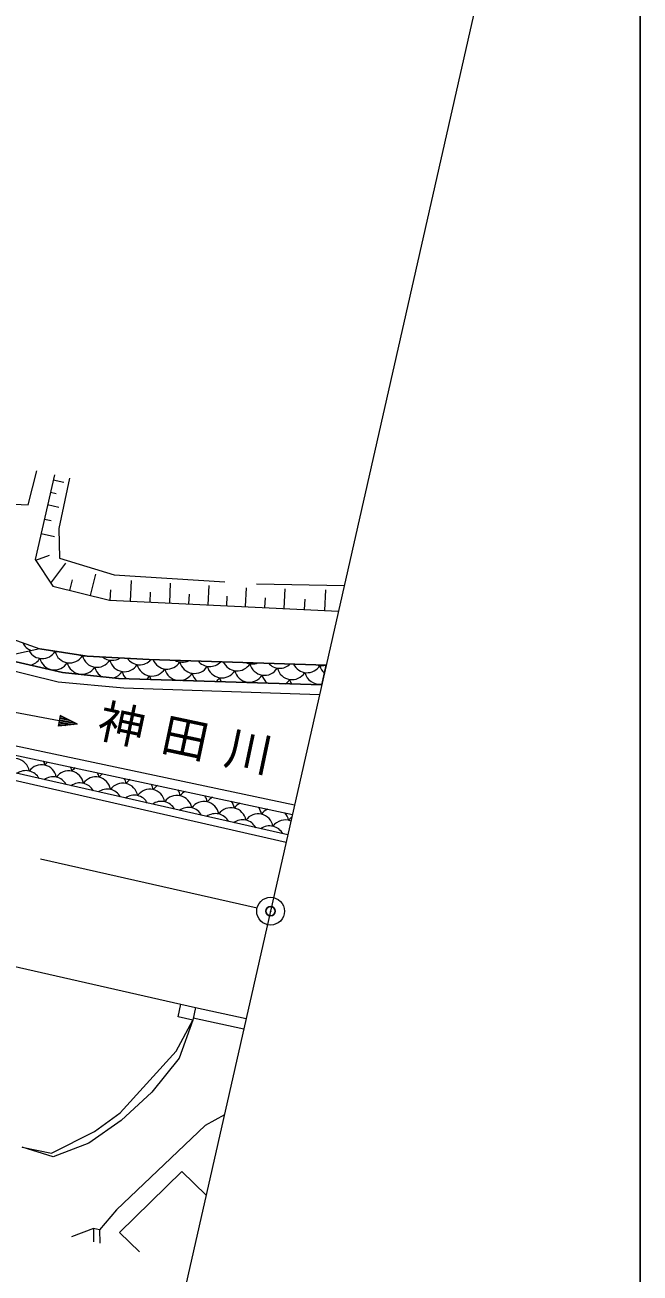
# Model space of a CAD drawing. Units: millimetres, scale not verified. Extents: x 40000 to 680000, y 20000 to 380000.
# Drawn here: x 545774 to 579000, y 247724 to 315119 of the extents above; entities that cross this region are included whole.
import ezdxf

# ---------------------------------------------------------------- set-up
doc = ezdxf.new("R2010")
doc.units = ezdxf.units.MM
doc.header["$LTSCALE"] = 1000
doc.header["$PDMODE"] = 32
doc.header["$PDSIZE"] = 500
doc.linetypes.add('CHAIN', pattern=[18.5, 12, -1.5, 3.5, -1.5])
doc.linetypes.add('DASHED_SPACED', pattern=[12, 6, -6])
for name, color, linetype, lineweight in [('M-BGD', 7, 'Continuous', 13), ('M-BMK', 2, 'CHAIN', 13), ('M-BMK-OTRS', 5, 'Continuous', 13), ('M-TTL-BAND', 7, 'Continuous', 25)]:
    doc.layers.add(name, color=color, linetype=linetype, lineweight=lineweight)
doc.layers.add('M-OTRS', color=6, linetype='Continuous')
doc.styles.add('ＭＳ ゴシック', font='')
doc.styles.get('ＭＳ ゴシック').set_extended_font_data('MS Gothic')

msp = doc.modelspace()

# ---------------------------------------------------------------- linework, layer by layer
at = {"layer": 'M-BGD', "linetype": 'DASHED_SPACED'}
for p, q in [((545955, 289201), (546415, 291039)), ((554869, 261509), (557601, 260912)), ((554994, 262065), (557729, 261477))]:
    msp.add_line(p, q, dxfattribs=at)
at = {"layer": 'M-BGD'}
for p, q in [((547305, 290563), (547882, 290433)), ((547153, 289890), (547452, 289822)), ((547000, 289216), (547599, 289081)), ((546825, 288441), (547188, 288360)), ((546650, 287667), (547375, 287503)), ((546358, 286223), (547100, 286488)), ((547172, 284978), (547974, 286052)), ((548205, 284584), (548345, 285162)), ((549324, 284312), (549605, 285468)), ((551469, 284010), (551522, 285119)), ((550382, 284063), (550409, 284617)), ((552531, 283959), (552557, 284497)), ((553592, 283907), (553645, 284985)), ((555668, 283807), (555718, 284854)), ((557695, 283708), (557745, 284726)), ((559784, 283607), (559835, 284663)), ((561975, 283501), (562029, 284621)), ((554630, 283857), (554655, 284381)), ((556682, 283758), (556706, 284266)), ((558740, 283658), (558765, 284186)), ((560879, 283554), (560907, 284114)), ((547621, 277542), (545226, 277985)), ((547676, 277837), (547567, 277247)), ((547654, 277719), (548047, 277646)), ((547862, 277742), (547665, 277778)), ((548605, 277360), (547676, 277837)), ((548605, 277360), (547567, 277247)), ((547774, 277270), (547578, 277306)), ((547589, 277365), (547982, 277292)), ((548190, 277315), (547600, 277424)), ((547610, 277483), (548397, 277338)), ((548605, 277360), (547621, 277542)), ((547632, 277601), (548419, 277456)), ((548233, 277551), (547643, 277660)), ((521724, 269590), (554203, 262244)), ((549479, 250138), (549482, 249412)), ((549806, 250059), (549828, 249336))]:
    msp.add_line(p, q, dxfattribs=at)
for points in [[(559880, 270969), (529410, 277912), (527345, 279478), (526114, 281631), (517873, 297308)], [(519147, 297028), (527799, 280984), (529022, 279588), (529735, 279154), (530854, 278764), (560226, 272492)], [(519808, 296883), (528235, 281233), (529098, 280215), (530004, 279588), (531004, 279213), (560343, 273011)], [(524187, 295921), (525672, 293241), (527234, 290956), (529921, 287893), (532330, 285767), (535099, 283854), (537580, 282765), (544275, 280456), (547563, 279654), (551116, 279318), (561691, 278956)], [(561810, 279481), (550822, 279831), (547802, 280148), (544345, 280950), (537507, 283355), (535200, 284365), (532607, 286159), (530086, 288418), (527637, 291268), (525911, 293884), (524827, 295781)], [(526193, 295481), (527067, 293913), (528473, 291828), (530838, 289038), (533060, 287095), (535675, 285320), (546573, 281436), (549129, 281029), (552479, 280859), (562053, 280553)], [(530790, 294471), (531807, 292756), (534734, 289819), (538231, 287667), (541763, 286086), (543076, 286459), (542896, 289354), (545955, 289201)], [(547365, 290831), (546332, 286261), (547283, 284808), (550340, 284065), (562713, 283465)], [(559974, 271381), (529661, 278254), (528681, 278965), (527576, 279985), (525884, 283060)], [(556546, 256258), (555506, 255692), (550722, 251143), (549806, 250059), (549479, 250138), (548283, 249676)], [(551958, 248868), (550888, 249911), (554256, 253212), (555562, 251921)]]:
    msp.add_lwpolyline(points, dxfattribs=at)
at = {"layer": 'M-BGD', "linetype": 'DASHED_SPACED'}
msp.add_lwpolyline([(548184, 290651), (547611, 287926), (547635, 286330), (550590, 285428), (558290, 284942), (563028, 284852)], dxfattribs=at)
at = {"layer": 'M-BGD'}
for points in [[(549129, 281029), (546573, 281436), (544345, 280950), (547802, 280148), (550822, 279831), (561810, 279481), (562053, 280553), (552479, 280859)], [(554203, 262244), (554994, 262065), (554838, 261373), (554046, 261552)], [(545616, 254521), (547207, 254204), (549539, 255374), (550912, 256369), (553947, 259708), (554838, 261373), (554097, 259329), (552633, 257489), (550975, 255961), (549219, 254735), (547307, 254000)]]:
    msp.add_lwpolyline(points, close=True, dxfattribs=at)
for centre, start, end in [((546397, 282100), 204.58267, 249.93606), ((546708, 281718), 209.9634, 328.31514), ((547527, 282093), 250.50542, 271.38654), ((548189, 281481), 193.55486, 328.31514), ((549008, 281857), 250.39411, 271.49785), ((549670, 281245), 193.55486, 328.31514), ((545888, 281342), 282.89896, 328.31514), ((547370, 281106), 193.55486, 328.31514), ((548851, 280869), 193.55486, 328.31514), ((550332, 280633), 193.55486, 240.69463), ((550490, 281621), 231.40542, 302.79191), ((551152, 281009), 193.55486, 328.31514), ((551971, 281384), 214.97309, 319.40601), ((552633, 280772), 193.55486, 328.31514), ((553452, 281148), 201.34905, 328.31514), ((554272, 281523), 240.76621, 295.57806), ((554934, 280912), 193.55486, 328.31514), ((555753, 281287), 219.10667, 317.23759), ((556415, 280675), 193.55486, 328.31514), ((557234, 281051), 203.17255, 328.31514), ((558054, 281426), 244.63783, 291.70644), ((558715, 280814), 193.55486, 328.31514), ((559535, 281190), 221.34876, 314.9955), ((560197, 280578), 193.55486, 328.31514), ((561016, 280954), 205.02355, 328.31514), ((561836, 281329), 249.23488, 285.41117), ((562497, 280717), 193.55486, 227.97626), ((546550, 280730), 326.50011, 328.31514), ((548032, 280494), 193.55486, 195.48439), ((548032, 280494), 327.12469, 328.31514), ((549513, 280257), 193.55486, 194.69161), ((550332, 280633), 287.31126, 328.31514), ((551813, 280397), 193.55486, 225.42834), ((551813, 280397), 310.92245, 328.31514), ((553295, 280160), 193.55486, 208.28672), ((554114, 280536), 193.55486, 262.93581), ((554114, 280536), 273.41498, 328.31514), ((555595, 280300), 193.55486, 227.91772), ((555595, 280300), 308.43307, 328.31514), ((557077, 280063), 193.55486, 210.21263), ((557896, 280439), 193.55486, 328.31514), ((559377, 280203), 193.55486, 230.54205), ((559377, 280203), 305.80873, 328.31514), ((560859, 279966), 193.55486, 212.17995), ((561678, 280342), 193.55486, 280.35071), ((557077, 280063), 326.13816, 328.31514), ((558558, 279827), 193.55486, 195.50059), ((560859, 279966), 324.17084, 328.31514), ((562340, 279730), 193.55486, 197.23691), ((545206, 274695), 9.84514, 144.60541), ((546669, 274363), 9.84514, 144.60541), ((546048, 275017), 9.84514, 25.185), ((547511, 274685), 129.01659, 144.60541), ((547511, 274685), 9.84514, 26.87508), ((548974, 274353), 127.28523, 144.60541), ((545827, 274041), 28.24554, 126.20509), ((547290, 273710), 28.24564, 126.20499), ((548132, 274032), 9.84514, 144.60541), ((549595, 273700), 9.84514, 144.60541), ((548974, 274353), 9.84514, 28.60643), ((550437, 274022), 125.50771, 144.60541), ((550437, 274022), 9.84514, 30.38396), ((551900, 273690), 123.67825, 144.60541), ((548753, 273378), 28.24574, 126.2049), ((550216, 273046), 28.24584, 126.2048), ((551058, 273368), 9.84514, 144.60541), ((552521, 273037), 9.84514, 144.60541), ((551900, 273690), 9.84514, 32.21342), ((553363, 273358), 121.78996, 144.60541), ((553363, 273358), 9.84514, 34.10171), ((554826, 273027), 119.83449, 144.60541), ((551679, 272715), 28.24593, 126.2047), ((553142, 272383), 28.24603, 126.2046), ((553984, 272705), 9.84514, 144.60541), ((555446, 272373), 9.84514, 144.60541), ((554826, 273027), 9.84514, 36.05717), ((556288, 272695), 117.80158, 144.60541), ((556288, 272695), 9.84514, 38.09009), ((557751, 272363), 115.67828, 144.60541), ((554604, 272051), 28.24613, 126.20451), ((556067, 271720), 28.24623, 126.20441), ((556909, 272042), 9.84514, 144.60541), ((558372, 271710), 9.84514, 144.60541), ((557751, 272363), 9.84514, 40.21338), ((559214, 272032), 113.44798, 144.60541), ((559214, 272032), 9.84514, 42.44368), ((560677, 271700), 126.44989, 144.60541), ((557530, 271388), 28.24632, 126.20431), ((558993, 271056), 28.24642, 126.20421), ((559835, 271378), 67.68092, 144.60541)]:
    msp.add_arc(centre, 812, start, end, dxfattribs=at)
at = {"layer": 'M-BMK'}
msp.add_line((558309, 267429), (463084, 289002), dxfattribs=at)
at = {"layer": 'M-BMK', "linetype": 'Continuous'}
msp.add_circle((559041, 267264), 750, dxfattribs=at)
at = {"layer": 'M-BMK-OTRS'}
for p, q in [((572306, 325779), (559041, 267264)), ((559041, 267264), (545776, 208749))]:
    msp.add_line(p, q, dxfattribs=at)
at = {"layer": 'M-OTRS'}
msp.add_point((559041, 267264), dxfattribs=at)
at = {"layer": 'M-TTL-BAND'}
msp.add_line((579000, 20000), (579000, 370000), dxfattribs=at)

# ---------------------------------------------------------------- texts
at = {"layer": 'M-BGD', "insert": (554905, 276405), "char_height": 1833, "attachment_point": 5, "rotation": 348.064, "style": 'ＭＳ ゴシック'}
msp.add_mtext('\\T1.4;神田川', dxfattribs=at)

doc.saveas('drawing.dxf')
